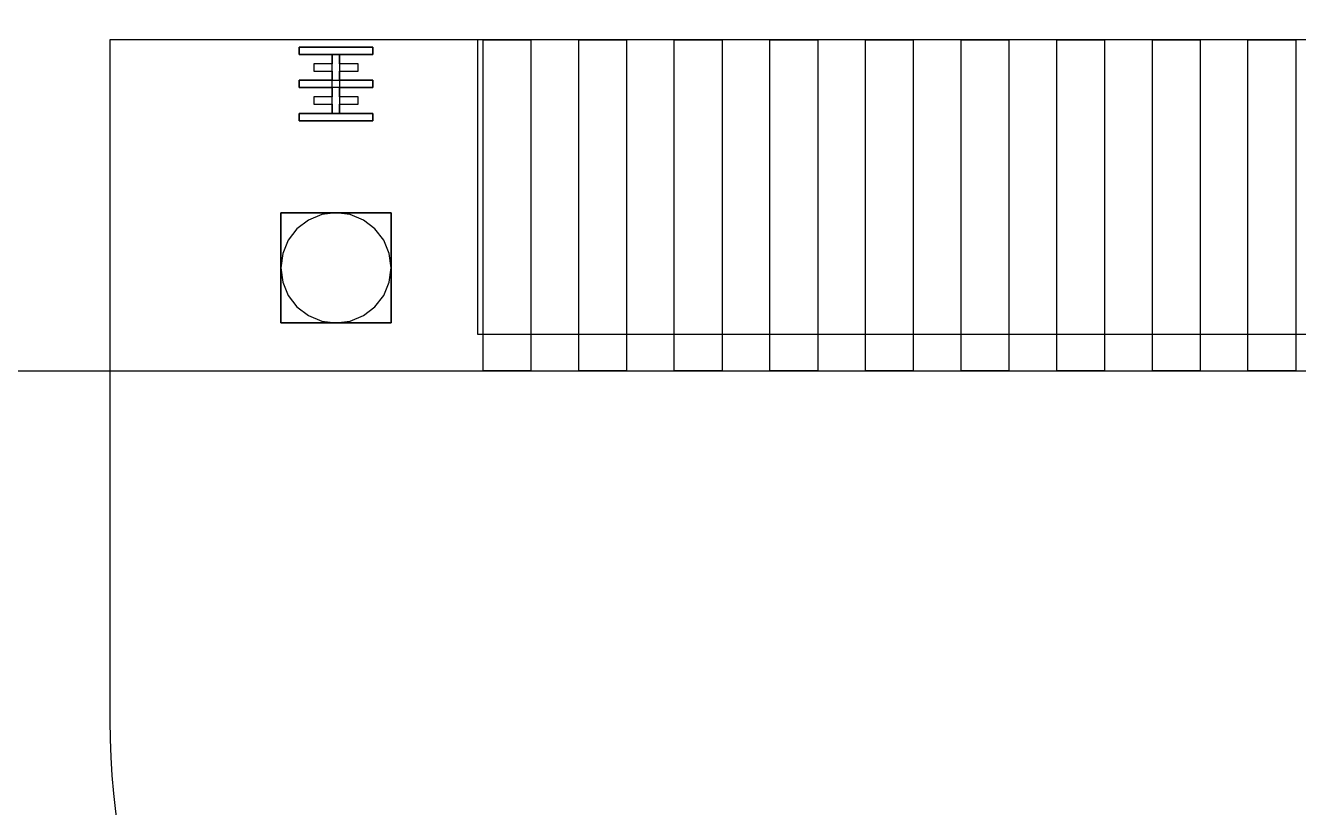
# Model space of a CAD drawing. Header units: millimetres. Extents: x 818 to 1306, y 1648 to 2013.
# Drawn here: x 945.35 to 947.081, y 1839.509 to 1840.572 of the extents above; entities that cross this region are included whole.
import ezdxf

# ---------------------------------------------------------------- set-up
doc = ezdxf.new("R2010")
doc.units = ezdxf.units.MM
doc.linetypes.add('CENTER', pattern=[2, 1.25, -0.25, 0.25, -0.25])
for name, color, linetype in [('ARRAY', 255, 'Continuous'), ('center', 1, 'CENTER'), ('FPC', 30, 'Continuous'), ('GL', 112, 'Continuous')]:
    doc.layers.add(name, color=color, linetype=linetype)
doc.layers.add('尺寸线 DIM', color=3, linetype='Continuous', lineweight=15)

# ---------------------------------------------------------------- blocks, each defined once
blk = doc.blocks.new('AR_FPC_ALIGNMENT')
at = {"layer": 'center'}
blk.add_lwpolyline([(0.325, 0.075), (0.325, -0.075), (0.475, -0.075), (0.475, 0.075), (0.325, 0.075)], dxfattribs=at)
at = {"layer": 'GL'}
for points in [[(0.35, 0.21), (0.35, 0.2), (0.45, 0.2), (0.45, 0.21), (0.405, 0.21), (0.405, 0.2225), (0.43, 0.2225), (0.43, 0.2325), (0.405, 0.2325), (0.405, 0.245), (0.45, 0.245), (0.45, 0.255), (0.405, 0.255), (0.405, 0.2675), (0.43, 0.2675), (0.43, 0.2775), (0.405, 0.2775), (0.405, 0.29), (0.45, 0.29), (0.45, 0.3), (0.35, 0.3), (0.35, 0.29), (0.395, 0.29), (0.395, 0.2775), (0.37, 0.2775), (0.37, 0.2675), (0.395, 0.2675), (0.395, 0.255), (0.35, 0.255), (0.35, 0.245), (0.395, 0.245), (0.395, 0.2325), (0.37, 0.2325), (0.37, 0.2225), (0.395, 0.2225), (0.395, 0.21), (0.35, 0.21)], [(0.475, 0), (0.472444, 0.019411), (0.464952, 0.0375), (0.453033, 0.053033), (0.4375, 0.064952), (0.419411, 0.072444), (0.4, 0.075), (0.380589, 0.072444), (0.3625, 0.064952), (0.346967, 0.053033), (0.335048, 0.0375), (0.327556, 0.019411), (0.325, 0), (0.327556, -0.019411), (0.335048, -0.0375), (0.346967, -0.053033), (0.3625, -0.064952), (0.380589, -0.072444), (0.4, -0.075), (0.419411, -0.072444), (0.4375, -0.064952), (0.453033, -0.053033), (0.464952, -0.0375), (0.472444, -0.019411), (0.475, 0)]]:
    blk.add_lwpolyline(points, dxfattribs=at)
blk = doc.blocks.new('AR_FPC')
at = {"layer": 'center'}
blk.add_lwpolyline([(-5.59, -29.265), (6.58, -29.265), (6.58, -28.865), (-5.59, -28.865), (-5.59, -29.265)], dxfattribs=at)
blk.add_blockref('AR_FPC_ALIGNMENT', (-6.1825, -29.175))
blk = doc.blocks.new('A$C579B7D62')
at = {"layer": 'ARRAY', "color": 6}
blk.add_lwpolyline([(-11.5395, -66.9858), (11.5395, -66.9858), (11.5395, 0.9002), (-11.5395, 0.9002), (-11.5395, -66.9858)], dxfattribs=at)
at = {"color": 6}
blk.add_blockref('AR_FPC', (0.35, -37.6708), dxfattribs=at)

msp = doc.modelspace()

# ---------------------------------------------------------------- linework, layer by layer
for points in [[(945.7225, 1840.5427), (945.8225, 1840.5427), (945.8225, 1840.5327), (945.7225, 1840.5327)], [(945.9725, 1840.5527), (946.0375, 1840.5527), (946.0375, 1840.1027), (945.9725, 1840.1027)], [(946.1025, 1840.5527), (946.1675, 1840.5527), (946.1675, 1840.1027), (946.1025, 1840.1027)], [(946.2325, 1840.5527), (946.2975, 1840.5527), (946.2975, 1840.1027), (946.2325, 1840.1027)], [(946.3625, 1840.5527), (946.4275, 1840.5527), (946.4275, 1840.1027), (946.3625, 1840.1027)], [(946.4925, 1840.5527), (946.5575, 1840.5527), (946.5575, 1840.1027), (946.4925, 1840.1027)], [(946.6225, 1840.5527), (946.6875, 1840.5527), (946.6875, 1840.1027), (946.6225, 1840.1027)], [(946.7525, 1840.5527), (946.8175, 1840.5527), (946.8175, 1840.1027), (946.7525, 1840.1027)], [(946.8825, 1840.5527), (946.9475, 1840.5527), (946.9475, 1840.1027), (946.8825, 1840.1027)], [(947.0125, 1840.5527), (947.0775, 1840.5527), (947.0775, 1840.1027), (947.0125, 1840.1027)], [(945.7675, 1840.5327), (945.7775, 1840.5327), (945.7775, 1840.4527), (945.7675, 1840.4527)], [(945.7225, 1840.4977), (945.8225, 1840.4977), (945.8225, 1840.4877), (945.7225, 1840.4877)], [(945.7225, 1840.4527), (945.8225, 1840.4527), (945.8225, 1840.4427), (945.7225, 1840.4427)], [(945.6975, 1840.3177), (945.8475, 1840.3177), (945.8475, 1840.1677), (945.6975, 1840.1677)]]:
    msp.add_lwpolyline(points, close=True)
at = {"layer": 'FPC', "color": 30, "lineweight": -3}
for p, q in [((958.635, 1840.5527), (945.465, 1840.5527)), ((945.465, 1840.5527), (945.465, 1839.6267))]:
    msp.add_line(p, q, dxfattribs=at)
msp.add_arc((946.465, 1839.6267), 1, 180, 225, dxfattribs=at)

# ---------------------------------------------------------------- block references
at = {"layer": '尺寸线 DIM', "color": 0, "ltscale": 5}
msp.add_blockref('A$C579B7D62', (951.205, 1907.0885), dxfattribs=at)

doc.saveas('drawing.dxf')
